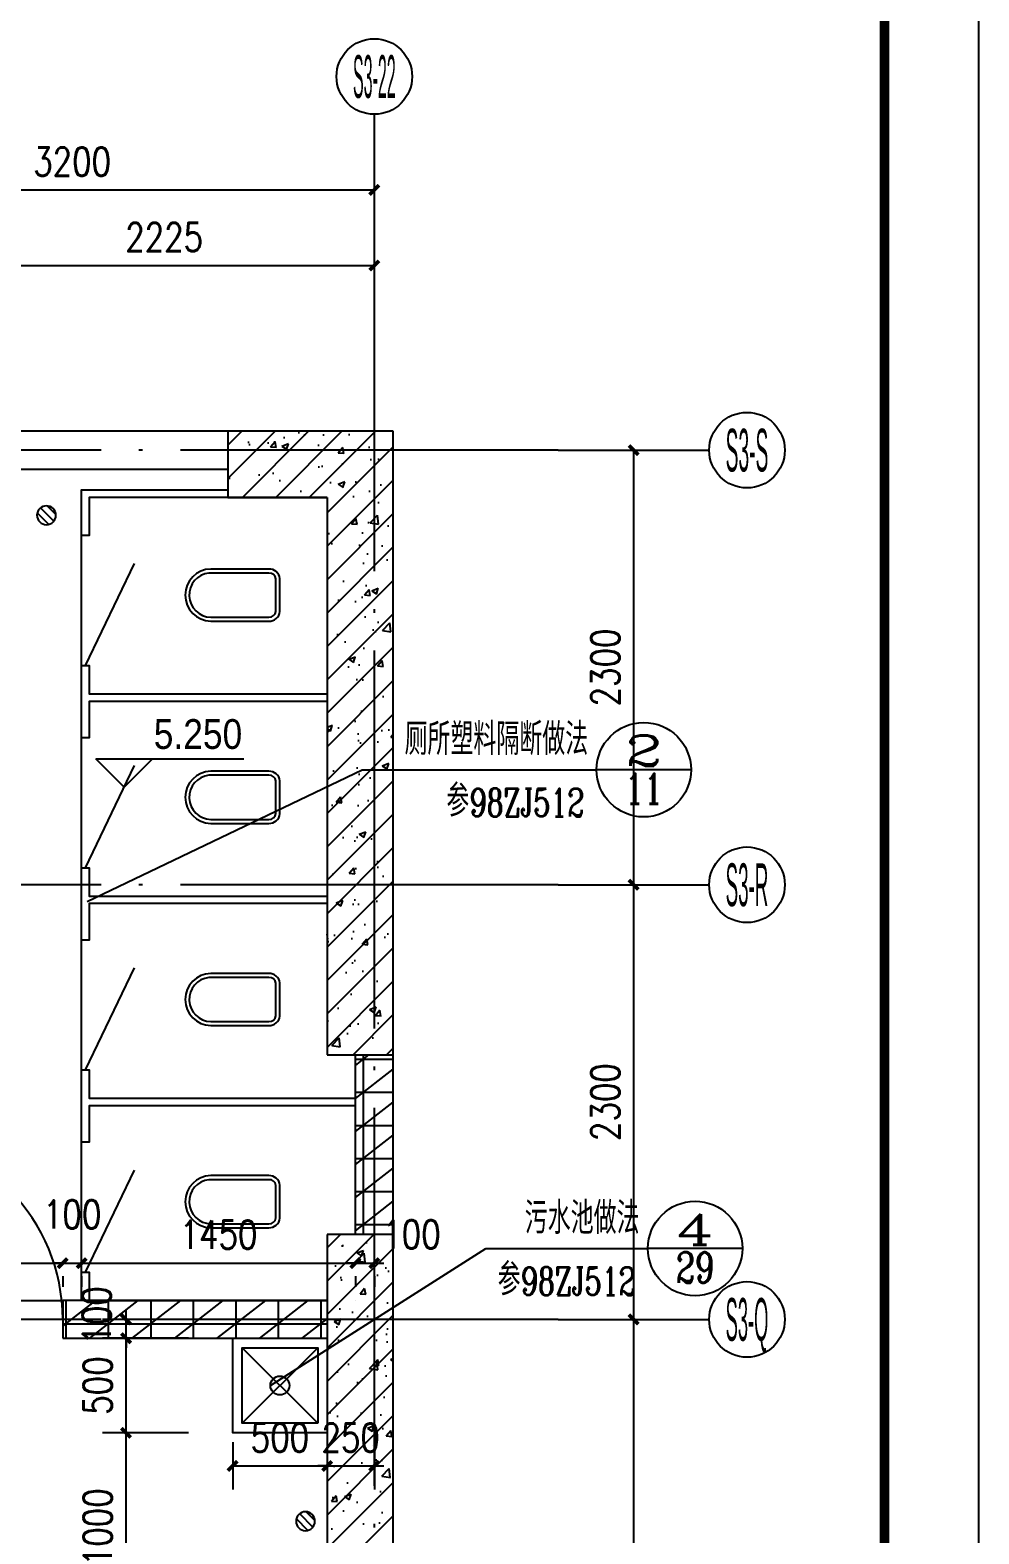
# Model space of a CAD drawing. Extents: x 718358 to 1668613, y -348838 to -159582.
# Drawn here: x 839485 to 844508, y -183287 to -175329 of the extents above; entities that cross this region are included whole.
import ezdxf
from ezdxf.enums import TextEntityAlignment as Align

# ---------------------------------------------------------------- set-up
doc = ezdxf.new("R2010")
doc.units = 0
doc.header["$LTSCALE"] = 1000
doc.linetypes.add('DOTE', pattern=[2.42, 2, -0.2, 0.02, -0.2])
for name, color, linetype in [('建-厨卫用具', 66, 'Continuous'), ('建-图框', 4, 'Continuous'), ('建-墙体', 2, 'Continuous'), ('建-尺寸', 73, 'Continuous'), ('建-影线', 8, 'Continuous'), ('建-柱子', 6, 'Continuous'), ('建-标高', 3, 'Continuous'), ('建-符号说明', 7, 'Continuous'), ('建-索引', 3, 'Continuous'), ('建-轴标', 3, 'Continuous'), ('建-轴网', 14, 'DOTE'), ('建-门窗', 4, 'Continuous')]:
    doc.layers.add(name, color=color, linetype=linetype)
doc.styles.add('_TCH_AXIS', font='gt宽度调整.shx', dxfattribs={"bigfont": 'gt国标汉字.shx'})
doc.styles.add('_TCH_DIM', font='gt单线西文.shx', dxfattribs={"width": 0.8, "bigfont": 'gt单线中文.shx'})
doc.styles.add('_TCH_LABEL', font='COMPLEX', dxfattribs={"bigfont": 'GBCBIG'})
doc.styles.add('DIM_FONT', font='SIMPLEX.shx', dxfattribs={"width": 0.8, "bigfont": 'GBCBIG.shx'})
doc.dimstyles.new('DIMN50', dxfattribs={"dimscale": 0.5, "dimtxt": 300, "dimasz": 100, "dimexe": 250, "dimexo": 300, "dimgap": 150, "dimtad": 1, "dimdec": 0, "dimzin": 0, "dimdsep": 46, "dimtxsty": 'DIM_FONT', "dimblk": 'ARCHTICK', "dimcen": 0.09, "dimdle": 1, "dimclrt": 7, "dimazin": 2, "dimtfac": 1, "dimtdec": 0, "dimtix": 1, "dimtmove": 2, "dimatfit": 3, "dimldrblk": 'ARCHTICK', "dimfxl": 1, "dimtolj": 1, "dimtzin": 0, "dimarcsym": 0})
pattern_1 = [(0, (0, 0), (0, 175), []), (37.875, (200, 0), (-84.807639, 109.038328), []), (90, (200, 0), (-225, 1e-14), [])]
pattern_2 = [(45, (0, 0), (-88.388348, 88.388348), []), (50, (0, 0), (358.63009, -31.37607), [37.5, -412.5]), (355, (0, 0), (-69.37567, 376.09607), [30, -330]), (100.4514, (29.9, -2.6), (289.25469, 344.71977), [31.8701, -350.57106]), (46.1842, (0, 100), (533.62052, -82.7595), [56.25, -618.75]), (96.6356, (44.47, 93.1), (467.33135, 487.05894), [47.80514, -525.8565]), (351.1842, (0, 100), (467.33097, 487.0593), [45, -495]), (21, (50, 75), (298.45353, -201.30945), [37.5, -412.5]), (326, (50, 75), (121.65767, 362.57502), [30, -330]), (71.4514, (74.87, 58.22), (420.11131, 161.26525), [31.8701, -350.57106]), (37.5, (0, 0), (6.079928, 166.446927), [0, -326, 0, -335, 0, -331.25]), (7.5, (0, 0), (131.53477, 197.205856), [0, -191, 0, -318.5, 0, -126.25]), (327.5, (-111.5, 0), (266.911218, -11.277436), [0, -125, 0, -390, 0, -517.5]), (317.5, (-161.5, 0), (291.593085, 50.05249), [0, -162.5, 0, -259, 0, -367.5])]

# ---------------------------------------------------------------- blocks, each defined once
blk = doc.blocks.new('$plan$00001612')
for points in [[(135.1, 138), (442.4, 138, -0.388189), (501, 87.5), (501, -87.5, -0.388189), (442.4, -138), (135.1, -138, -0.97895)], [(443.1, -116.5), (125.4, -116.5, -0.936623), (135.3, 117.1), (442.8, 117.1, -0.381636), (480.2, 86.1), (480.2, -86.3, -0.399536)]]:
    blk.add_lwpolyline(points, format="xyb", close=True)
blk.add_lwpolyline([(195.5, 117.1, 0, 0, 0.440649), (185.5, 107.5, 0, 0, 0), (185.4, -105.9, 0, 0, 0.411645), (194.1, -115.5, 1.5, 1.5, 0)], format="xyseb")
blk = doc.blocks.new('A$C5A18344E')
at = {"layer": '建-厨卫用具'}
for p, q in [((-806171, 52675.8), (-806171, 53363.3, 0)), ((-806171, 52725.8), (-806171, 53325.8, 0)), ((-806151, 52675.8), (-805890.3, 53216.2)), ((-806171, 51705.8), (-806171, 52305.8, 0)), ((-806171, 51605.8), (-806171, 52293.3, 0)), ((-806151, 51605.8), (-805890.3, 52146.2)), ((-806171, 50535.8, 0), (-806171, 51393.3, 0)), ((-806151.2, 50535.8), (-805890.5, 51076.2)), ((-806171, 49465.8, 0), (-806171, 50323.3, 0)), ((-806151.2, 49465.8), (-805890.5, 50006.2))]:
    blk.add_line(p, q, dxfattribs=at)
for points in [[(-804871, 53565.8), (-806131, 53565.8), (-806131, 53363.3), (-806171, 53363.3), (-806171, 53605.8), (-805396.2, 53605.8)], [(-804871, 52485.8), (-806131, 52485.8), (-806131, 52293.3), (-806171, 52293.3), (-806171, 52675.8), (-806131, 52675.8), (-806131, 52525.8), (-804871, 52525.8)], [(-804871, 51415.8), (-806131, 51415.8), (-806131, 51223.3), (-806171, 51223.3), (-806171, 51605.8), (-806131, 51605.8), (-806131, 51455.8), (-804871, 51455.8)], [(-804721, 50345.8), (-806131, 50345.8), (-806131, 50153.3), (-806171, 50153.3), (-806171, 50535.8), (-806131, 50535.8), (-806131, 50385.8), (-804721, 50385.8)], [(-806171, 49315.8), (-806171, 49465.8), (-806131, 49465.8), (-806131, 49315.8), (-804871.2, 49315.8)], [(-804721.2, 49315.8), (-804721, 49315.8)]]:
    blk.add_lwpolyline(points, dxfattribs=at)
at = {"layer": '建-厨卫用具', "extrusion": (0, 0, -1), "zscale": -1, "rotation": 179.9999933565738}
for p in [(805622.1, 53048.7), (805622.1, 51978.7), (805622.1, 50908.7), (805622.1, 49838.7)]:
    blk.add_blockref('$plan$00001612', p, dxfattribs=at)
blk = doc.blocks.new('污水池')
for p, q in [((0, 400), (400, 0)), ((400, 400), (0, 0))]:
    blk.add_line(p, q)
blk.add_lwpolyline([(-50, 450), (450, 450), (450, -50), (-50, -50), (-50, 450)])
blk.add_lwpolyline([(0, 400), (400, 400), (400, 0), (0, 0)], close=True)
blk.add_circle((200, 200), 50)
blk = doc.blocks.new('A$C28466982')
at = {"layer": '建-厨卫用具'}
h = blk.add_hatch(dxfattribs=at)
h.set_pattern_fill('ANSI31', color=256, scale=20, style=0)
h.set_pattern_definition([(45, (-61544.167, -20665.726), (-22.45064, 22.45064), [])])
edge = h.paths.add_edge_path()
edge.add_arc((50, 50), 50, 0, 360)
blk.add_circle((50, 50), 50, dxfattribs=at)
blk = doc.blocks.new('_ArchTick')
at = {"color": 0, "linetype": 'ByBlock', "const_width": 0.4}
blk.add_lwpolyline([(-0.5, -0.5), (0.5, 0.5)], dxfattribs=at)
blk = doc.blocks.new('*D2043')
at = {"layer": 'Defpoints', "color": 0, "transparency": 16777216}
for p in [(842280.2, -182151.5), (842680.2, -182151.5), (842280.2, -186551.5)]:
    blk.add_point(p, dxfattribs=at)
at = {"layer": '建-尺寸', "color": 0, "lineweight": -2, "transparency": 16777216}
for p, q in [((842430.2, -182151.5), (842805.2, -182151.5)), ((842680.2, -186552), (842680.2, -182151)), ((842430.2, -186551.5), (842805.2, -186551.5))]:
    blk.add_line(p, q, dxfattribs=at)
at = {"layer": '建-尺寸', "color": 0, "lineweight": -2, "transparency": 16777216, "xscale": 50, "yscale": 50, "zscale": 50}
for p, rotation in [((842680.2, -182151.5), 90), ((842680.2, -186551.5), 270)]:
    blk.add_blockref('_ArchTick', p, dxfattribs=dict(at, rotation=rotation))
at = {"layer": '建-尺寸', "color": 7, "transparency": 16777216, "insert": (842530.2, -184351.5), "char_height": 150, "attachment_point": 5, "rotation": 90, "style": 'DIM_FONT'}
blk.add_mtext('\\A1;4400', dxfattribs=at)
blk = doc.blocks.new('*D2044')
at = {"layer": 'Defpoints', "color": 0, "transparency": 16777216}
for p in [(842280.2, -179851.5), (842680.2, -179851.5), (842280.2, -182151.5)]:
    blk.add_point(p, dxfattribs=at)
at = {"layer": '建-尺寸', "color": 0, "lineweight": -2, "transparency": 16777216}
for p, q in [((842430.2, -179851.5), (842805.2, -179851.5)), ((842680.2, -182152), (842680.2, -179851)), ((842430.2, -182151.5), (842805.2, -182151.5))]:
    blk.add_line(p, q, dxfattribs=at)
at = {"layer": '建-尺寸', "color": 0, "lineweight": -2, "transparency": 16777216, "xscale": 50, "yscale": 50, "zscale": 50}
for p, rotation in [((842680.2, -179851.5), 90), ((842680.2, -182151.5), 270)]:
    blk.add_blockref('_ArchTick', p, dxfattribs=dict(at, rotation=rotation))
at = {"layer": '建-尺寸', "color": 7, "transparency": 16777216, "insert": (842530.2, -181001.5), "char_height": 150, "attachment_point": 5, "rotation": 90, "style": 'DIM_FONT'}
blk.add_mtext('\\A1;2300', dxfattribs=at)
blk = doc.blocks.new('*D2045')
at = {"layer": 'Defpoints', "color": 0, "transparency": 16777216}
for p in [(842280.2, -177551.5), (842680.2, -177551.5), (842280.2, -179851.5)]:
    blk.add_point(p, dxfattribs=at)
at = {"layer": '建-尺寸', "color": 0, "lineweight": -2, "transparency": 16777216}
for p, q in [((842430.2, -177551.5), (842805.2, -177551.5)), ((842680.2, -179852), (842680.2, -177551)), ((842430.2, -179851.5), (842805.2, -179851.5))]:
    blk.add_line(p, q, dxfattribs=at)
at = {"layer": '建-尺寸', "color": 0, "lineweight": -2, "transparency": 16777216, "xscale": 50, "yscale": 50, "zscale": 50}
for p, rotation in [((842680.2, -177551.5), 90), ((842680.2, -179851.5), 270)]:
    blk.add_blockref('_ArchTick', p, dxfattribs=dict(at, rotation=rotation))
at = {"layer": '建-尺寸', "color": 7, "transparency": 16777216, "insert": (842530.2, -178701.5), "char_height": 150, "attachment_point": 5, "rotation": 90, "style": 'DIM_FONT'}
blk.add_mtext('\\A1;2300', dxfattribs=at)
blk = doc.blocks.new('*D2049')
at = {"layer": 'Defpoints', "color": 0, "transparency": 16777216}
for p in [(841307.2, -176174.4), (838107.2, -176667.1), (841307.2, -176667.1)]:
    blk.add_point(p, dxfattribs=at)
at = {"layer": '建-尺寸', "color": 0, "lineweight": -2, "transparency": 16777216}
for p, q in [((838107.2, -176517.1), (838107.2, -176049.4)), ((841307.2, -176517.1), (841307.2, -176049.4)), ((838106.7, -176174.4), (841307.7, -176174.4))]:
    blk.add_line(p, q, dxfattribs=at)
at = {"layer": '建-尺寸', "color": 0, "lineweight": -2, "transparency": 16777216, "xscale": 50, "yscale": 50, "zscale": 50, "rotation": 180}
blk.add_blockref('_ArchTick', (838107.2, -176174.4), dxfattribs=at)
at = {"layer": '建-尺寸', "color": 0, "lineweight": -2, "transparency": 16777216, "xscale": 50, "yscale": 50, "zscale": 50}
blk.add_blockref('_ArchTick', (841307.2, -176174.4), dxfattribs=at)
at = {"layer": '建-尺寸', "color": 7, "transparency": 16777216, "insert": (839707.2, -176024.4), "char_height": 150, "attachment_point": 5, "style": 'DIM_FONT'}
blk.add_mtext('\\A1;3200', dxfattribs=at)
blk = doc.blocks.new('*D2052')
at = {"layer": 'Defpoints', "color": 0, "transparency": 16777216}
for p in [(841307.2, -176574.4), (839082.2, -177067.1), (841307.2, -177067.1)]:
    blk.add_point(p, dxfattribs=at)
at = {"layer": '建-尺寸', "color": 0, "lineweight": -2, "transparency": 16777216}
for p, q in [((839082.2, -176917.1), (839082.2, -176449.4)), ((841307.2, -176917.1), (841307.2, -176449.4)), ((839081.7, -176574.4), (841307.7, -176574.4))]:
    blk.add_line(p, q, dxfattribs=at)
at = {"layer": '建-尺寸', "color": 0, "lineweight": -2, "transparency": 16777216, "xscale": 50, "yscale": 50, "zscale": 50, "rotation": 180}
blk.add_blockref('_ArchTick', (839082.2, -176574.4), dxfattribs=at)
at = {"layer": '建-尺寸', "color": 0, "lineweight": -2, "transparency": 16777216, "xscale": 50, "yscale": 50, "zscale": 50}
blk.add_blockref('_ArchTick', (841307.2, -176574.4), dxfattribs=at)
at = {"layer": '建-尺寸', "color": 7, "transparency": 16777216, "insert": (840194.7, -176424.4), "char_height": 150, "attachment_point": 5, "style": 'DIM_FONT'}
blk.add_mtext('\\A1;2225', dxfattribs=at)
blk = doc.blocks.new('*D2070')
at = {"layer": 'Defpoints', "color": 0, "transparency": 16777216}
for p in [(838657.2, -181772), (839657.2, -181772), (839657.2, -181853.8)]:
    blk.add_point(p, dxfattribs=at)
at = {"layer": '建-尺寸', "color": 0, "lineweight": -2, "transparency": 16777216}
for p, q in [((838656.7, -181853.8), (839657.7, -181853.8)), ((838657.2, -181922), (838657.2, -181978.8)), ((839657.2, -181922), (839657.2, -181978.8))]:
    blk.add_line(p, q, dxfattribs=at)
at = {"layer": '建-尺寸', "color": 0, "lineweight": -2, "transparency": 16777216, "xscale": 50, "yscale": 50, "zscale": 50, "rotation": 180}
blk.add_blockref('_ArchTick', (838657.2, -181853.8), dxfattribs=at)
at = {"layer": '建-尺寸', "color": 0, "lineweight": -2, "transparency": 16777216, "xscale": 50, "yscale": 50, "zscale": 50}
blk.add_blockref('_ArchTick', (839657.2, -181853.8), dxfattribs=at)
at = {"layer": '建-尺寸', "color": 7, "transparency": 16777216, "insert": (839157.2, -181703.8), "char_height": 150, "attachment_point": 5, "style": 'DIM_FONT'}
blk.add_mtext('\\A1;1000', dxfattribs=at)
blk = doc.blocks.new('*D2071')
at = {"layer": 'Defpoints', "color": 0, "transparency": 16777216}
for p in [(839657.2, -181772), (839757.4, -181772), (839757.4, -181853.8)]:
    blk.add_point(p, dxfattribs=at)
at = {"layer": '建-尺寸', "color": 0, "lineweight": -2, "transparency": 16777216}
for p, q in [((839657.2, -181853.8), (839607.2, -181853.8)), ((839657.2, -181853.8), (839757.4, -181853.8)), ((839657.2, -181922), (839657.2, -181978.8)), ((839757.4, -181853.8), (839807.4, -181853.8)), ((839757.4, -181922), (839757.4, -181978.8))]:
    blk.add_line(p, q, dxfattribs=at)
at = {"layer": '建-尺寸', "color": 0, "lineweight": -2, "transparency": 16777216, "xscale": 50, "yscale": 50, "zscale": 50}
blk.add_blockref('_ArchTick', (839657.2, -181853.8), dxfattribs=at)
at = {"layer": '建-尺寸', "color": 0, "lineweight": -2, "transparency": 16777216, "xscale": 50, "yscale": 50, "zscale": 50, "rotation": 180}
blk.add_blockref('_ArchTick', (839757.4, -181853.8), dxfattribs=at)
at = {"layer": '建-尺寸', "color": 7, "transparency": 16777216, "insert": (839707.3, -181596.3), "char_height": 150, "attachment_point": 5, "style": 'DIM_FONT'}
blk.add_mtext('\\A1;100', dxfattribs=at)
blk = doc.blocks.new('*D2072')
at = {"layer": 'Defpoints', "color": 0, "transparency": 16777216}
for p in [(839757.4, -181772), (841207.2, -181772), (841207.2, -181853.8)]:
    blk.add_point(p, dxfattribs=at)
at = {"layer": '建-尺寸', "color": 0, "lineweight": -2, "transparency": 16777216}
for p, q in [((839756.9, -181853.8), (841207.7, -181853.8)), ((839757.4, -181922), (839757.4, -181978.8)), ((841207.2, -181922), (841207.2, -181978.8))]:
    blk.add_line(p, q, dxfattribs=at)
at = {"layer": '建-尺寸', "color": 0, "lineweight": -2, "transparency": 16777216, "xscale": 50, "yscale": 50, "zscale": 50, "rotation": 180}
blk.add_blockref('_ArchTick', (839757.4, -181853.8), dxfattribs=at)
at = {"layer": '建-尺寸', "color": 0, "lineweight": -2, "transparency": 16777216, "xscale": 50, "yscale": 50, "zscale": 50}
blk.add_blockref('_ArchTick', (841207.2, -181853.8), dxfattribs=at)
at = {"layer": '建-尺寸', "color": 7, "transparency": 16777216, "insert": (840482.3, -181703.8), "char_height": 150, "attachment_point": 5, "style": 'DIM_FONT'}
blk.add_mtext('\\A1;1450', dxfattribs=at)
blk = doc.blocks.new('*D2073')
at = {"layer": 'Defpoints', "color": 0, "transparency": 16777216}
for p in [(841207.2, -181772), (841307.2, -181772), (841307.2, -181853.8)]:
    blk.add_point(p, dxfattribs=at)
at = {"layer": '建-尺寸', "color": 0, "lineweight": -2, "transparency": 16777216}
for p, q in [((841207.2, -181853.8), (841157.2, -181853.8)), ((841207.2, -181853.8), (841307.2, -181853.8)), ((841207.2, -181922), (841207.2, -181978.8)), ((841307.2, -181853.8), (841357.2, -181853.8)), ((841307.2, -181922), (841307.2, -181978.8))]:
    blk.add_line(p, q, dxfattribs=at)
at = {"layer": '建-尺寸', "color": 0, "lineweight": -2, "transparency": 16777216, "xscale": 50, "yscale": 50, "zscale": 50}
blk.add_blockref('_ArchTick', (841207.2, -181853.8), dxfattribs=at)
at = {"layer": '建-尺寸', "color": 0, "lineweight": -2, "transparency": 16777216, "xscale": 50, "yscale": 50, "zscale": 50, "rotation": 180}
blk.add_blockref('_ArchTick', (841307.2, -181853.8), dxfattribs=at)
at = {"layer": '建-尺寸', "color": 7, "transparency": 16777216, "insert": (841503.8, -181701.6), "char_height": 150, "attachment_point": 5, "style": 'DIM_FONT'}
blk.add_mtext('\\A1;100', dxfattribs=at)
blk = doc.blocks.new('*D2085')
at = {"layer": 'Defpoints', "color": 0, "transparency": 16777216}
for p in [(840557.2, -182651.5), (841057.2, -182651.5), (841057.2, -182927.1)]:
    blk.add_point(p, dxfattribs=at)
at = {"layer": '建-尺寸', "color": 0, "lineweight": -2, "transparency": 16777216}
for p, q in [((840557.2, -182801.5), (840557.2, -183052.1)), ((841057.2, -182801.5), (841057.2, -183052.1)), ((840556.7, -182927.1), (841057.7, -182927.1))]:
    blk.add_line(p, q, dxfattribs=at)
at = {"layer": '建-尺寸', "color": 0, "lineweight": -2, "transparency": 16777216, "xscale": 50, "yscale": 50, "zscale": 50, "rotation": 180}
blk.add_blockref('_ArchTick', (840557.2, -182927.1), dxfattribs=at)
at = {"layer": '建-尺寸', "color": 0, "lineweight": -2, "transparency": 16777216, "xscale": 50, "yscale": 50, "zscale": 50}
blk.add_blockref('_ArchTick', (841057.2, -182927.1), dxfattribs=at)
at = {"layer": '建-尺寸', "color": 7, "transparency": 16777216, "insert": (840807.2, -182777.1), "char_height": 150, "attachment_point": 5, "style": 'DIM_FONT'}
blk.add_mtext('\\A1;500', dxfattribs=at)
blk = doc.blocks.new('*D2086')
at = {"layer": 'Defpoints', "color": 0, "transparency": 16777216}
for p in [(841057.2, -182651.5), (841307.2, -182651.5), (841307.2, -182927.1)]:
    blk.add_point(p, dxfattribs=at)
at = {"layer": '建-尺寸', "color": 0, "lineweight": -2, "transparency": 16777216}
for p, q in [((841057.2, -182801.5), (841057.2, -183052.1)), ((841307.2, -182801.5), (841307.2, -183052.1)), ((841057.2, -182927.1), (841007.2, -182927.1)), ((841057.2, -182927.1), (841307.2, -182927.1)), ((841307.2, -182927.1), (841357.2, -182927.1))]:
    blk.add_line(p, q, dxfattribs=at)
at = {"layer": '建-尺寸', "color": 0, "lineweight": -2, "transparency": 16777216, "xscale": 50, "yscale": 50, "zscale": 50}
blk.add_blockref('_ArchTick', (841057.2, -182927.1), dxfattribs=at)
at = {"layer": '建-尺寸', "color": 0, "lineweight": -2, "transparency": 16777216, "xscale": 50, "yscale": 50, "zscale": 50, "rotation": 180}
blk.add_blockref('_ArchTick', (841307.2, -182927.1), dxfattribs=at)
at = {"layer": '建-尺寸', "color": 7, "transparency": 16777216, "insert": (841182.2, -182777.1), "char_height": 150, "attachment_point": 5, "style": 'DIM_FONT'}
blk.add_mtext('\\A1;250', dxfattribs=at)
blk = doc.blocks.new('*D2094')
at = {"layer": 'Defpoints', "color": 0, "transparency": 16777216}
for p in [(839992.7, -182751.5), (840473.3, -182751.5), (840473.3, -183751.4)]:
    blk.add_point(p, dxfattribs=at)
at = {"layer": '建-尺寸', "color": 0, "lineweight": -2, "transparency": 16777216}
for p, q in [((840323.3, -182751.5), (839867.7, -182751.5)), ((839992.7, -183751.9), (839992.7, -182751)), ((840323.3, -183751.4), (839867.7, -183751.4))]:
    blk.add_line(p, q, dxfattribs=at)
at = {"layer": '建-尺寸', "color": 0, "lineweight": -2, "transparency": 16777216, "xscale": 50, "yscale": 50, "zscale": 50}
for p, rotation in [((839992.7, -182751.5), 90), ((839992.7, -183751.4), 270)]:
    blk.add_blockref('_ArchTick', p, dxfattribs=dict(at, rotation=rotation))
at = {"layer": '建-尺寸', "color": 7, "transparency": 16777216, "insert": (839842.7, -183251.4), "char_height": 150, "attachment_point": 5, "rotation": 90, "style": 'DIM_FONT'}
blk.add_mtext('\\A1;1000', dxfattribs=at)
blk = doc.blocks.new('*D2095')
at = {"layer": 'Defpoints', "color": 0, "transparency": 16777216}
for p in [(839992.7, -182251.5), (840473.3, -182251.5), (840473.3, -182751.5)]:
    blk.add_point(p, dxfattribs=at)
at = {"layer": '建-尺寸', "color": 0, "lineweight": -2, "transparency": 16777216}
for p, q in [((840323.3, -182251.5), (839867.7, -182251.5)), ((839992.7, -182752), (839992.7, -182251)), ((840323.3, -182751.5), (839867.7, -182751.5))]:
    blk.add_line(p, q, dxfattribs=at)
at = {"layer": '建-尺寸', "color": 0, "lineweight": -2, "transparency": 16777216, "xscale": 50, "yscale": 50, "zscale": 50}
for p, rotation in [((839992.7, -182251.5), 90), ((839992.7, -182751.5), 270)]:
    blk.add_blockref('_ArchTick', p, dxfattribs=dict(at, rotation=rotation))
at = {"layer": '建-尺寸', "color": 7, "transparency": 16777216, "insert": (839842.7, -182501.5), "char_height": 150, "attachment_point": 5, "rotation": 90, "style": 'DIM_FONT'}
blk.add_mtext('\\A1;500', dxfattribs=at)
blk = doc.blocks.new('*D2096')
at = {"layer": 'Defpoints', "color": 0, "transparency": 16777216}
for p in [(839992.7, -182151.5), (840473.3, -182151.5), (840473.3, -182251.5)]:
    blk.add_point(p, dxfattribs=at)
at = {"layer": '建-尺寸', "color": 0, "lineweight": -2, "transparency": 16777216}
for p, q in [((840323.3, -182151.5), (839867.7, -182151.5)), ((839992.7, -182151.5), (839992.7, -182101.5)), ((839992.7, -182251.5), (839992.7, -182151.5)), ((840323.3, -182251.5), (839867.7, -182251.5)), ((839992.7, -182251.5), (839992.7, -182301.5))]:
    blk.add_line(p, q, dxfattribs=at)
at = {"layer": '建-尺寸', "color": 0, "lineweight": -2, "transparency": 16777216, "xscale": 50, "yscale": 50, "zscale": 50}
for p, rotation in [((839992.7, -182151.5), 270), ((839992.7, -182251.5), 90)]:
    blk.add_blockref('_ArchTick', p, dxfattribs=dict(at, rotation=rotation))
at = {"layer": '建-尺寸', "color": 7, "transparency": 16777216, "insert": (839837.7, -182130.5), "char_height": 150, "attachment_point": 5, "rotation": 90, "style": 'DIM_FONT'}
blk.add_mtext('\\A1;100', dxfattribs=at)

msp = doc.modelspace()

# ---------------------------------------------------------------- hatches: boundary and pattern name
at = {"layer": '建-影线'}
h = msp.add_hatch(dxfattribs=at)
h.set_pattern_fill('钢筋混凝土', color=256, scale=50, style=0)
h.set_pattern_definition(pattern_2)
h.paths.add_polyline_path([(840532.2, -177801.5), (841057.4, -177801.5), (841057.4, -180751.5), (841407.2, -180751.5), (841407.2, -177451.5), (840532.2, -177451.5)])
h = msp.add_hatch(dxfattribs=at)
h.set_pattern_fill('空心砖', color=256, scale=50, style=0)
h.set_pattern_definition(pattern_1)
h.paths.add_polyline_path([(841407.2, -180751.5), (841207.2, -180751.5), (841207.2, -181701.5), (841407.2, -181701.5)])
h = msp.add_hatch(dxfattribs=at)
h.set_pattern_fill('钢筋混凝土', color=256, scale=50, style=0)
h.set_pattern_definition(pattern_2)
h.paths.add_polyline_path([(841057.2, -181701.5), (841057.3, -183501.5), (841407.2, -183501.5), (841407.2, -181701.5)])
h = msp.add_hatch(dxfattribs=at)
h.set_pattern_fill('空心砖', color=256, scale=50, style=0)
h.set_pattern_definition(pattern_1)
h.paths.add_polyline_path([(841057.2, -182251.5), (841057.2, -182051.5), (839657.2, -182051.5), (839657.2, -182251.5)])

# ---------------------------------------------------------------- linework, layer by layer
at = {"layer": '建-图框'}
msp.add_lwpolyline([(802458.1, -200980.7), (844508.1, -200980.7), (844508.1, -171280.7), (802458.1, -171280.7)], close=True, dxfattribs=at)
at = {"layer": '建-图框', "const_width": 50}
msp.add_lwpolyline([(803708.1, -200480.7), (844008.1, -200480.7), (844008.1, -171780.7), (803708.1, -171780.7)], close=True, dxfattribs=at)
at = {"layer": '建-墙体'}
for p, q in [((840532.2, -177451.5), (839082.2, -177451.5)), ((839082.2, -177651.5), (840532.2, -177651.5)), ((841207.2, -181701.5), (841207.2, -180751.5)), ((841407.2, -181701.5), (841407.2, -180751.5)), ((841057.2, -182051.5), (839657.2, -182051.5)), ((839657.2, -182051.5), (839657.2, -182251.5)), ((839657.2, -182251.5), (841057.2, -182251.5))]:
    msp.add_line(p, q, dxfattribs=at)
at = {"layer": '建-柱子'}
for p, q in [((841407.2, -177451.5), (840532.2, -177451.5)), ((840532.2, -177451.5), (840532.2, -177801.5)), ((841407.2, -180751.5), (841407.2, -177451.5)), ((840532.2, -177801.5), (841057.4, -177801.5)), ((841057.4, -177801.5), (841057.4, -180751.5)), ((841057.4, -180751.5), (841407.2, -180751.5)), ((841057.2, -181701.5), (841057.3, -183501.5)), ((841407.2, -181701.5), (841057.2, -181701.5)), ((841407.2, -183501.5), (841407.2, -181701.5))]:
    msp.add_line(p, q, dxfattribs=at)
at = {"layer": '建-标高'}
for p, q in [((839983.2, -179335), (839833.2, -179185)), ((839833.2, -179185), (840615.7, -179185)), ((839983.2, -179335), (840133.2, -179185))]:
    msp.add_line(p, q, dxfattribs=at)
at = {"layer": '建-索引'}
for p, q in [((839787.2, -179940.3), (841243, -179242.7)), ((841243, -179242.7), (842483.9, -179242.7)), ((842983.9, -179242.7), (842483.9, -179242.7))]:
    msp.add_line(p, q, dxfattribs=at)
at = {"layer": '建-索引', "linetype": 'Continuous'}
for p, q in [((840757.2, -182501.5), (841897.2, -181776.2)), ((841897.2, -181776.2), (842755.6, -181776.2)), ((843255.6, -181776.2), (842755.6, -181776.2))]:
    msp.add_line(p, q, dxfattribs=at)
at = {"layer": '建-索引'}
msp.add_circle((842733.9, -179242.7), 250, dxfattribs=at)
at = {"layer": '建-索引', "linetype": 'Continuous'}
msp.add_circle((843005.6, -181776.2), 250, dxfattribs=at)
at = {"layer": '建-轴标'}
for p, q in [((841307.2, -177100.3), (841307.2, -175774.4)), ((842280.2, -177551.5), (843080.2, -177551.5)), ((842280.2, -179851.5), (843080.2, -179851.5)), ((842280.2, -182151.5), (843080.2, -182151.5))]:
    msp.add_line(p, q, dxfattribs=at)
for centre in [(841307.2, -175574.4), (843280.2, -177551.5), (843280.2, -179851.5), (843280.2, -182151.7)]:
    msp.add_circle(centre, 200, dxfattribs=at)
at = {"layer": '建-轴网'}
for p, q in [((841307.2, -192712.6), (841307.2, -177100.3)), ((842280.2, -177551.5), (835803.2, -177551.5)), ((842280.2, -179851.5), (835803.2, -179851.5)), ((842280.2, -182151.5), (835803.2, -182151.5))]:
    msp.add_line(p, q, dxfattribs=at)
at = {"layer": '建-门窗'}
msp.add_line((838657.2, -182051.5), (839657.2, -182051.5), dxfattribs=at)
msp.add_arc((838682.2, -182151.5), 975, 360, 88.53072, dxfattribs=at)

# ---------------------------------------------------------------- block references
at = {"layer": '建-厨卫用具', "xscale": -1}
for p in [(839621.1, -177946.2), (840992.7, -183269.7)]:
    msp.add_blockref('A$C28466982', p, dxfattribs=at)
at = {"layer": '建-厨卫用具', "rotation": 179.9999999866598}
msp.add_blockref('污水池', (841007.2, -182301.5), dxfattribs=at)
at = {"layer": '建-轴标'}
msp.add_blockref('A$C5A18344E', (1645928.4, -231367.3), dxfattribs=at)

# ---------------------------------------------------------------- texts
at = {"layer": '建-符号说明', "style": '_TCH_DIM', "width": 0.888889}
msp.add_text('5.250', height=157.5, dxfattribs=at).set_placement((840139.4, -179132.5))
at = {"layer": '建-符号说明', "linetype": 'Continuous', "style": '_TCH_LABEL'}
for s, height, p in [('污水池做法', 168.79, (842103.6, -181699.3)), ('参', 168.8, (841960.2, -182023.7))]:
    msp.add_text(s, height=height, dxfattribs=at).set_placement(p)
for s, width, p, p2 in [('4', 1.640625, (842905, -181756.1), (843106.2, -181756.1)), ('29', 0.772059, (842905, -181957.3), (843106.2, -181957.3))]:
    msp.add_text(s, height=161, dxfattribs=dict(at, width=width)).set_placement(p, p2, align=Align.FIT)
at = {"layer": '建-符号说明', "linetype": 'Continuous', "style": '_TCH_LABEL', "width": 0.705882}
msp.add_text('98ZJ512', height=148.75, dxfattribs=at).set_placement((842083.1, -182023.7))
at = {"layer": '建-索引', "style": '_TCH_LABEL'}
for s, height, p in [('厕所塑料隔断做法', 168.79, (841467.1, -179164.9)), ('参', 168.8, (841688.5, -179490.2))]:
    msp.add_text(s, height=height, dxfattribs=at).set_placement(p)
for s, width, p, p2 in [('2', 1.875, (842633.3, -179222.6), (842834.5, -179222.6)), ('11', 1.09375, (842633.3, -179423.8), (842834.5, -179423.8))]:
    msp.add_text(s, height=161, dxfattribs=dict(at, width=width)).set_placement(p, p2, align=Align.FIT)
at = {"layer": '建-索引', "style": '_TCH_LABEL', "width": 0.705882}
msp.add_text('98ZJ512', height=148.75, dxfattribs=at).set_placement((841811.4, -179490.2))
at = {"layer": '建-轴标', "style": '_TCH_AXIS'}
for s, width, p, p2 in [('S3-22', 0.21, (841194.1, -175687.5), (841420.3, -175687.5)), ('S3-S', 0.2625, (843167, -177664.6), (843393.3, -177664.6)), ('S3-R', 0.2625, (843167, -179964.6), (843393.3, -179964.6)), ('S3-Q', 0.256098, (843167, -182264.8), (843393.3, -182264.8))]:
    msp.add_text(s, height=226.27, dxfattribs=dict(at, width=width)).set_placement(p, p2, align=Align.FIT)

# ---------------------------------------------------------------- dimensions: what is measured, and where the dimension line sits
at = {"layer": '建-尺寸'}
for p1, p2, distance, picture, middle in [((838107.2, -176667.1), (841307.2, -176667.1), 492.7, '*D2049', (839707.2, -176024.4)), ((839082.2, -177067.1), (841307.2, -177067.1), 492.7, '*D2052', (840194.7, -176424.4)), ((842280.2, -179851.5), (842280.2, -177551.5), -400, '*D2045', (842530.2, -178701.5)), ((842280.2, -182151.5), (842280.2, -179851.5), -400, '*D2044', (842530.2, -181001.5)), ((838657.2, -181772), (839657.2, -181772), -81.8, '*D2070', (839157.2, -181703.8)), ((839757.4, -181772), (841207.2, -181772), -81.8, '*D2072', (840482.3, -181703.8)), ((842280.2, -186551.5), (842280.2, -182151.5), -400, '*D2043', (842530.2, -184351.5)), ((840473.3, -182751.5), (840473.3, -182251.5), 480.6, '*D2095', (839842.7, -182501.5)), ((840473.3, -183751.4), (840473.3, -182751.5), 480.6, '*D2094', (839842.7, -183251.4)), ((840557.2, -182651.5), (841057.2, -182651.5), -275.7, '*D2085', (840807.2, -182777.1)), ((841057.2, -182651.5), (841307.2, -182651.5), -275.7, '*D2086', (841182.2, -182777.1))]:
    dim = msp.add_aligned_dim(p1=p1, p2=p2, distance=distance, dimstyle='DIMN50', dxfattribs=at)
    dim.commit()
    dim.dimension.update_dxf_attribs({"geometry": picture, "text_midpoint": middle})
for base, p1, p2, angle, picture, middle in [((839757.4, -181853.8), (839657.2, -181772), (839757.4, -181772), 360, '*D2071', (839707.3, -181596.3)), ((841307.2, -181853.8), (841207.2, -181772), (841307.2, -181772), 360, '*D2073', (841503.8, -181701.6)), ((839992.7, -182151.5), (840473.3, -182251.5), (840473.3, -182151.5), 90, '*D2096', (839837.7, -182130.5))]:
    dim = msp.add_linear_dim(base=base, p1=p1, p2=p2, angle=angle, dimstyle='DIMN50', dxfattribs=at)
    dim.commit()
    dim.dimension.update_dxf_attribs({"geometry": picture, "text_midpoint": middle, "dimtype": 161})

doc.saveas('drawing.dxf')
